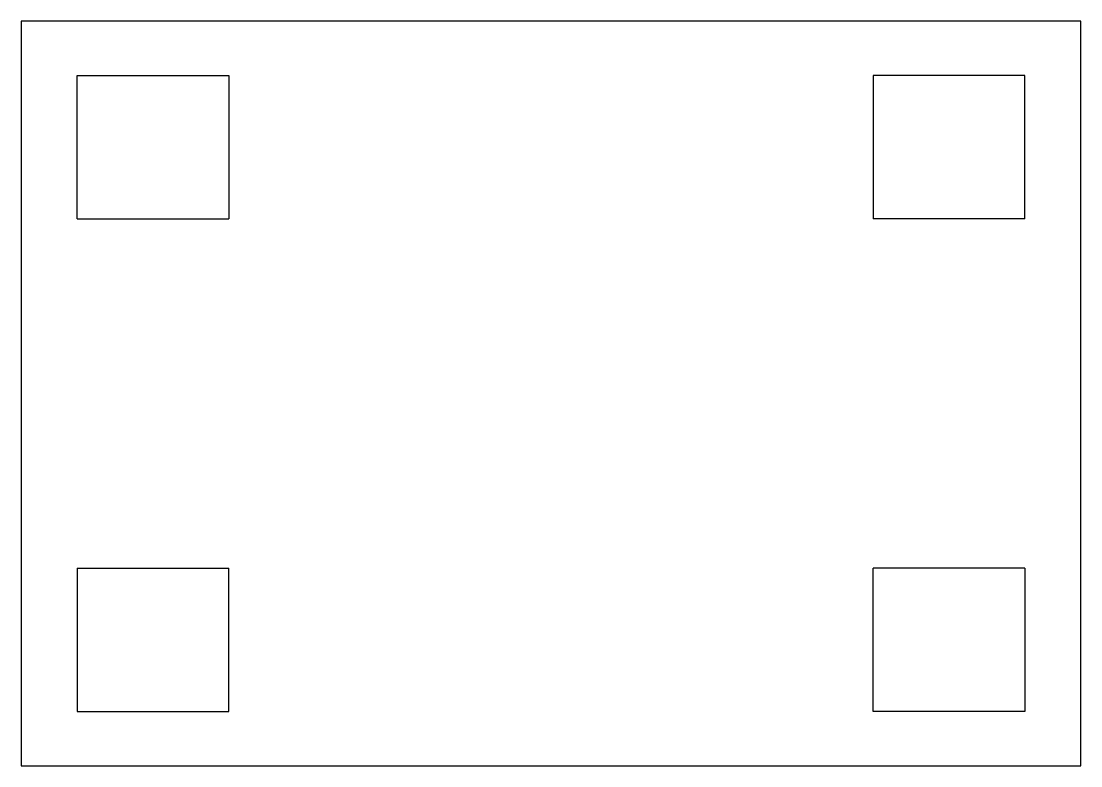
# Model space of a CAD drawing. Header units: millimetres. Extents: x -185 to 185, y -130 to 130.
import ezdxf

# ---------------------------------------------------------------- set-up
doc = ezdxf.new("R2010")
doc.units = ezdxf.units.MM

msp = doc.modelspace()

# ---------------------------------------------------------------- linework, layer by layer
at = {"color": 7, "linetype": 'Continuous', "lineweight": 25}
for p, q in [((-185, 130), (-185, -130)), ((185, 130), (-185, 130)), ((185, -130), (185, 130)), ((-165.5, 61), (-165.5, 111)), ((-165.5, 111), (-112.5, 111)), ((-112.5, 111), (-112.5, 61)), ((165.5, 111), (112.5, 111)), ((112.5, 111), (112.5, 61)), ((165.5, 61), (165.5, 111)), ((-165.5, 61), (-112.5, 61)), ((165.5, 61), (112.5, 61)), ((-165.5, -61), (-112.5, -61)), ((-165.5, -61), (-165.5, -111)), ((-112.5, -111), (-112.5, -61)), ((165.5, -61), (112.5, -61)), ((112.5, -111), (112.5, -61)), ((165.5, -61), (165.5, -111)), ((-165.5, -111), (-112.5, -111)), ((165.5, -111), (112.5, -111)), ((-185, -130), (185, -130))]:
    msp.add_line(p, q, dxfattribs=at)

doc.saveas('drawing.dxf')
